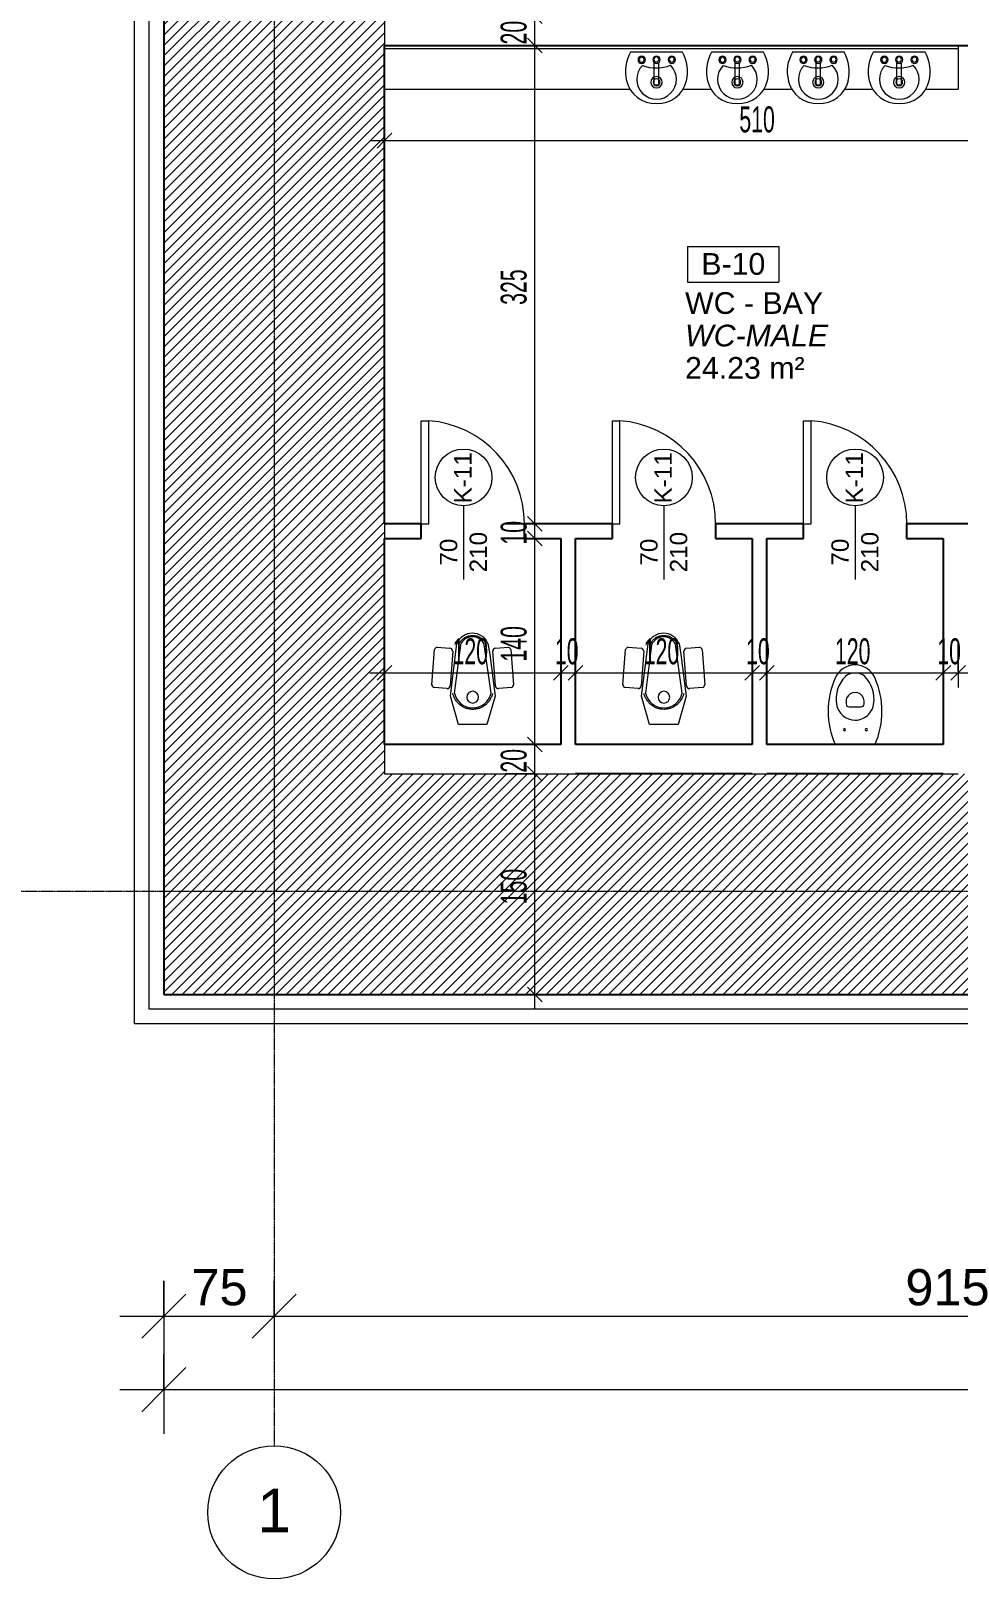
# Model space of a CAD drawing. Header units: centimetres. Extents: x -9345 to 11316, y -7197 to -3465.
# Drawn here: x -6902 to -6272, y -7098 to -6046 of the extents above; entities that cross this region are included whole.
import ezdxf

# ---------------------------------------------------------------- set-up
doc = ezdxf.new("R2010")
doc.units = ezdxf.units.CM
doc.linetypes.add('Grid Line 1_4_', pattern=[1.11125, 0.635, -0.15875, 0.15875, -0.15875])
doc.linetypes.add('Overhead', pattern=[0.396875, 0.238125, -0.15875])
for name, color, linetype, lineweight in [('A-ANNO-DIMS', 211, 'Continuous', 9), ('A-ANNO-DIMS-100', 211, 'Continuous', 9), ('A-AREA-IDEN', 2, 'Continuous', 9), ('A-DETL', 90, 'Continuous', 9), ('A-DOOR', 31, 'Continuous', 9), ('A-DOOR-IDEN', 31, 'Continuous', 9), ('A-FLOR-OVHD', 1, 'Overhead', 9), ('A-WALL', 113, 'Continuous', 9), ('A-WALL-PATT', 111, 'Continuous', 25), ('I-FURN', 30, 'Continuous', 9), ('P-SANR-FIXT', 6, 'Continuous', 9), ('S-GRID', 1, 'Continuous', 9), ('S-GRID-IDEN', 1, 'Continuous', 9)]:
    doc.layers.add(name, color=color, linetype=linetype, lineweight=lineweight)
doc.styles.add('Arial_1', font='arial.ttf', dxfattribs={"height": 29.505988})
doc.styles.add('Arial_2', font='arial.ttf', dxfattribs={"height": 14.752994})
doc.styles.add('Arial_4', font='arial.ttf', dxfattribs={"height": 24.588323})
doc.styles.add('Arial_5', font='arial.ttf', dxfattribs={"height": 11.802395})
doc.styles.add('Arial_I', font='ariali.ttf', dxfattribs={"height": 14.752994})
doc.styles.add('Swis721 LtCn BT_1', font='swisscl.ttf', dxfattribs={"width": 0.8, "height": 17.639445})
doc.dimstyles.new('IUAS_DIMENSION_AXIS', dxfattribs={"dimscale": 30.48, "dimtxt": 25, "dimasz": 0.984252, "dimexe": 0.984252, "dimexo": 0.0625, "dimgap": 0, "dimtad": 1, "dimdec": 0, "dimzin": 0, "dimdsep": 46, "dimtxsty": 'Arial_4', "dimblk1": 'OBLIQUE', "dimblk2": 'OBLIQUE', "dimsah": 1, "dimcen": 0.09, "dimdle": 0.984252, "dimazin": 0, "dimtfac": 1, "dimtdec": 4, "dimtix": 1, "dimtmove": 0, "dimatfit": 3, "dimfxl": 0.787402, "dimfxlon": 1, "dimtvp": 1, "dimtolj": 1, "dimtzin": 0, "dimarcsym": 2})
doc.dimstyles.new('IUAS_DIMENSION_INSIDE_100', dxfattribs={"dimscale": 30.48, "dimtxt": 18, "dimasz": 0.328084, "dimexe": 0.328084, "dimexo": 0.0625, "dimgap": 0, "dimtad": 1, "dimdec": 0, "dimdsep": 46, "dimtxsty": 'Swis721 LtCn BT_1', "dimblk1": 'OBLIQUE', "dimblk2": 'OBLIQUE', "dimsah": 1, "dimcen": 0.09, "dimdle": 0.328084, "dimazin": 0, "dimtfac": 1, "dimtdec": 4, "dimtix": 1, "dimtmove": 0, "dimatfit": 3, "dimfxl": 0.656168, "dimfxlon": 1, "dimtvp": 1, "dimtolj": 1, "dimtzin": 0, "dimarcsym": 2})
pattern_1 = [(45, (0, 0), (-3.535534, 3.535534), [])]

# ---------------------------------------------------------------- blocks, each defined once
blk = doc.blocks.new('Basins w Vanity Unit - Basins w Vanity Unit-1797817-_116_30 KONKORS KATI _ CONCOURSE LEVEL')
at = {"layer": 'I-FURN'}
for p, q in [((-71.4, -2), (318.6, -2)), ((318.6, 0), (318.6, -2)), ((318.6, -2), (318.6, -28)), ((-71.4, -29.5), (95.7, -29.5)), ((131.5, -29.5), (150.7, -29.5)), ((186.5, -29.5), (205.7, -29.5)), ((241.5, -29.5), (260.7, -29.5)), ((296.5, -29.5), (318.6, -29.5)), ((318.6, -28), (318.6, -29.5))]:
    blk.add_line(p, q, dxfattribs=at)
blk = doc.blocks.new('Sink - Cloakroom - 440 x 350mm-364857-_116_30 KONKORS KATI _ CONCOURSE LEVEL')
at = {"layer": 'P-SANR-FIXT'}
for p, q in [((17.7, 0), (-17.7, 0)), ((17.7, 0), (-17.7, 0)), ((-1.5, -21.5), (-1.5, -7.1)), ((1.5, -21.5), (1.5, -7.1))]:
    blk.add_line(p, q, dxfattribs=at)
for centre, radius, start, end in [((5.3, -13.1), 26.4, 150.3649, 193.6351), ((-5.3, -13.1), 26.4, 346.3649, 29.6351), ((5.3, -13.1), 26.4, 150.3649, 193.6351), ((0, -18.4), 13.5, 135.4629, 45.0556), ((-10.1, -5.1), 2.5, 0, 180), ((-10.1, -5.1), 2.5, 180, 0), ((-10.1, -5.1), 1.7, 360, 180), ((-10.1, -5.1), 1.7, 180, 360), ((-0.2, 16), 26.7, 249.1986, 291.3199), ((0, -5.1), 2.5, 0, 180), ((0, -5.1), 2.5, 180, 0), ((-0.1, -4.9), 1.68, 90, 270), ((-0.1, -4.9), 1.68, 270, 90), ((10.4, -5.1), 2.5, 360, 180), ((10.4, -5.1), 2.5, 180, 360), ((10.4, -5), 1.7, 360, 180), ((10.4, -5), 1.7, 180, 360), ((-5.3, -13.1), 26.4, 346.3649, 29.6351), ((-0.6, -14.5), 20.4, 193.6351, 271.6558), ((-0.6, -14.5), 20.4, 193.6351, 271.6558), ((0, -20.4), 3.86, 360, 180), ((0, -20.4), 3.86, 180, 360), ((0, -20.4), 2.35, 360, 180), ((0, -20.4), 2.35, 180, 0), ((0.6, -14.5), 20.4, 268.3442, 346.3649), ((0.6, -14.5), 20.4, 268.3442, 346.3649)]:
    blk.add_arc(centre, radius, start, end, dxfattribs=at)
blk.add_ellipse((0, -21.5), major_axis=(-1.5, 0), ratio=0.428525, start_param=0, end_param=3.141593, dxfattribs=at)
blk = doc.blocks.new('WC- Indian - IUAS_A_WETCORE_WC_ALATURKA-1799862-_116_30 KONKORS KATI _ CONCOURSE LEVEL')
at = {"layer": 'P-SANR-FIXT'}
for p, q in [((-24.3, 21.1), (-15.5, 20.4)), ((-24.3, 21.1), (-15.5, 20.4)), ((-8.4, 22.5), (-12.5, -10.2)), ((-11.6, 16), (-10.7, 23.5)), ((-11.6, 16), (-10.7, 23.5)), ((12.5, -10.2), (7.9, 23)), ((10.4, 23.5), (11.6, 16)), ((10.4, 23.5), (11.6, 16)), ((15.5, 20.4), (24.3, 21.1)), ((15.5, 20.4), (24.3, 21.1)), ((-27.8, -4.4), (-26, 19.5)), ((-27.8, -4.4), (-26, 19.5)), ((-13.6, 18.3), (-15.4, -5.1)), ((-13.6, 18.3), (-15.4, -5.1)), ((-15.2, -12.3), (-11.6, 16)), ((-15.2, -12.3), (-11.6, 16)), ((11.6, 16), (15.2, -12.3)), ((11.6, 16), (15.2, -12.3)), ((15.4, -5.1), (13.6, 18.3)), ((15.4, -5.1), (13.6, 18.3)), ((26, 19.5), (27.8, -4.4)), ((26, 19.5), (27.8, -4.4)), ((-17.5, -7), (-26.3, -6.3)), ((-17.5, -7), (-26.3, -6.3)), ((26.3, -6.3), (17.5, -7)), ((26.3, -6.3), (17.5, -7)), ((-9.7, -31.5), (-15.2, -12.3)), ((-9.7, -31.5), (-15.2, -12.3)), ((15.2, -12.3), (9.7, -31.5)), ((15.2, -12.3), (9.7, -31.5)), ((9.7, -31.5), (-9.7, -31.5)), ((9.7, -31.5), (-9.7, -31.5))]:
    blk.add_line(p, q, dxfattribs=at)
at = {"layer": 'P-SANR-FIXT', "flags": 128}
for points in [[(-9.4, 22.8), (-9.2, 23.1), (-9.1, 23.5), (-8.9, 23.8), (-8.7, 24.2), (-8.5, 24.5), (-8.3, 24.9), (-8, 25.2), (-7.8, 25.5), (-7.5, 25.8), (-7.2, 26.1), (-7, 26.4), (-6.7, 26.6), (-6.4, 26.9), (-6, 27.1), (-5.7, 27.3), (-5.4, 27.6), (-5, 27.8), (-4.7, 28), (-4.3, 28.1), (-4, 28.3), (-3.6, 28.4), (-3.2, 28.6), (-2.9, 28.7), (-2.5, 28.8), (-2.1, 28.9), (-1.7, 28.9), (-1.3, 29), (-0.9, 29), (-0.5, 29), (-0.3, 29.1)], [(-0.2, 29.1), (-0.2, 29.1), (-0.2, 29.1), (-0.2, 29.1), (-0.2, 29.1), (-0.2, 29.1), (-0.2, 29.1), (-0.1, 29.1), (-0.1, 29.1), (-0.1, 29.1), (-0.1, 29.1), (-0.1, 29.1), (-0.1, 29.1), (-0.1, 29.1), (-0.1, 29.1), (-0.1, 29.1), (-0.1, 29.1), (-0.1, 29.1), (-0.1, 29.1), (-0.1, 29.1), (-0.1, 29.1), (-0.1, 29.1), (-0.1, 29.1), (-0.1, 29.1), (-0.1, 29.1), (-0.1, 29.1), (-0.1, 29.1), (-0.1, 29.1), (-0.1, 29.1), (-0.1, 29.1), (-0.1, 29.1), (0, 29.1), (0, 29.1), (0, 29.1), (0, 29.1), (0, 29.1), (0, 29.1), (0, 29.1), (0, 29.1), (0, 29.1), (0, 29.1), (0, 29.1), (0, 29.1), (0, 29.1), (0, 29.1), (0, 29.1), (0, 29.1), (0.1, 29.1), (0.1, 29.1), (0.1, 29.1), (0.1, 29.1), (0.1, 29.1), (0.1, 29.1), (0.1, 29.1), (0.1, 29.1), (0.1, 29.1), (0.1, 29.1), (0.1, 29.1), (0.1, 29.1), (0.1, 29.1), (0.1, 29.1), (0.1, 29.1), (0.1, 29.1), (0.1, 29.1), (0.1, 29.1), (0.1, 29.1), (0.1, 29.1), (0.1, 29.1), (0.1, 29.1), (0.1, 29.1), (0.1, 29.1), (0.2, 29.1), (0.2, 29.1), (0.2, 29.1), (0.2, 29.1), (0.2, 29.1), (0.2, 29.1), (0.2, 29.1)], [(0.3, 29.1), (0.6, 29), (0.9, 29), (1.3, 29), (1.7, 28.9), (2.1, 28.9), (2.5, 28.8), (2.9, 28.7), (3.3, 28.6), (3.6, 28.4), (4, 28.3), (4.4, 28.1), (4.7, 27.9), (5.1, 27.7), (5.4, 27.5), (5.7, 27.3), (6.1, 27.1), (6.4, 26.9), (6.7, 26.6), (7, 26.3), (7.3, 26.1), (7.5, 25.8), (7.8, 25.5), (8, 25.2), (8.3, 24.8), (8.5, 24.5), (8.7, 24.2), (8.9, 23.8), (9.1, 23.5), (9.2, 23.1), (9.4, 22.8)], [(-0.2, -21.2), (-0.6, -21.2), (-1.1, -21.1), (-1.7, -21.1), (-2.2, -21), (-2.8, -20.9), (-3.3, -20.8), (-3.8, -20.6), (-4.4, -20.5), (-4.9, -20.3), (-5.4, -20.1), (-5.9, -19.9), (-6.4, -19.6), (-6.9, -19.3), (-7.4, -19.1), (-7.8, -18.8), (-8.3, -18.4), (-8.7, -18.1), (-9.1, -17.7), (-9.5, -17.4), (-9.9, -17), (-10.3, -16.6), (-10.7, -16.1), (-11, -15.7), (-11.3, -15.3), (-11.7, -14.8), (-11.9, -14.3), (-12.2, -13.9), (-12.5, -13.4), (-12.7, -12.9), (-12.9, -12.3), (-13.1, -11.8), (-13.3, -11.3), (-13.4, -10.8), (-13.5, -10.3)], [(13.5, -10.3), (13.4, -10.8), (13.3, -11.3), (13.1, -11.9), (12.9, -12.4), (12.7, -12.9), (12.4, -13.4), (12.2, -13.9), (11.9, -14.4), (11.6, -14.8), (11.3, -15.3), (11, -15.8), (10.6, -16.2), (10.3, -16.6), (9.9, -17), (9.5, -17.4), (9.1, -17.8), (8.7, -18.1), (8.2, -18.5), (7.8, -18.8), (7.3, -19.1), (6.8, -19.4), (6.3, -19.6), (5.9, -19.9), (5.3, -20.1), (4.8, -20.3), (4.3, -20.5), (3.8, -20.6), (3.2, -20.8), (2.7, -20.9), (2.2, -21), (1.6, -21.1), (1.1, -21.1), (0.5, -21.2), (0.2, -21.2)]]:
    blk.add_lwpolyline(points, dxfattribs=at)
at = {"layer": 'P-SANR-FIXT'}
for centre, radius, start, end in [((-24, 19), 2.05, 97.4299, 165.9086), ((-24, 19), 2.05, 97.4299, 165.9086), ((-0.2, 19.2), 11.4, 22.2273, 157.7727), ((-0.2, 19.2), 11.4, 22.2273, 157.7727), ((-0.2, 19.2), 8.9, 25.7198, 157.7727), ((24, 19), 2.05, 14.0914, 82.5701), ((24, 19), 2.05, 14.0914, 82.5701), ((-15.8, 18.3), 2.15, 0.849, 83.151), ((-15.8, 18.3), 2.15, 0.849, 83.151), ((15.8, 18.3), 2.15, 96.849, 179.151), ((15.8, 18.3), 2.15, 96.849, 179.151), ((-25.8, -4.3), 2.03, 181.618, 256.382), ((-25.8, -4.3), 2.03, 181.618, 256.382), ((-17.4, -5), 2, 265.9185, 356.0815), ((-17.4, -5), 2, 265.9185, 356.0815), ((0, -7.3), 12.8, 193.0433, 346.9567), ((0, -12.9), 4, 360, 180), ((17.4, -5), 2, 183.9185, 274.0815), ((17.4, -5), 2, 183.9185, 274.0815), ((25.8, -4.3), 2.03, 283.618, 358.382), ((25.8, -4.3), 2.03, 283.618, 358.382), ((0, -12.9), 4, 180, 360)]:
    blk.add_arc(centre, radius, start, end, dxfattribs=at)
blk = doc.blocks.new('M_Single-Flush1 - IUAS_A_DOOR_K11_700_2100-1799861-_116_30 KONKORS KATI _ CONCOURSE LEVEL')
at = {"layer": 'A-DOOR', "lineweight": 18}
for p, q in [((29.9, -5), (29.9, -75)), ((35, -5), (29.9, -5)), ((35, -5), (35, -75)), ((35, -75), (29.9, -75))]:
    blk.add_line(p, q, dxfattribs=at)
at = {"layer": 'A-DOOR'}
blk.add_arc((35, -5), 70.2, 180, 265.832, dxfattribs=at)
blk = doc.blocks.new('WC Combination _2_ - IUAS_A_WETCORE_WC_ALAFRANGA-686539-_116_30 KONKORS KATI _ CONCOURSE LEVEL')
at = {"layer": 'P-SANR-FIXT'}
for p, q in [((6.4, 39.6), (6.4, 37.5)), ((8.4, 35.5), (16.6, 35.5)), ((18.6, 37.5), (18.6, 39.6))]:
    blk.add_line(p, q, dxfattribs=at)
for centre, radius, start, end in [((12.6, 49), 15, 90.5311, 156.2031), ((12.4, 49), 15, 23.7969, 89.4689), ((50, 32.5), 55.8, 156.2031, 203.7969), ((21.6, 40.8), 22, 135.6026, 189.0939), ((11.7, 50.4), 8.16, 84.1645, 135.6026), ((13.3, 50.4), 8.16, 44.3974, 95.8355), ((3.4, 40.8), 22, 350.9061, 44.3974), ((-25, 32.5), 55.8, 336.2031, 23.7969), ((12.5, 39.1), 6.21, 22.5329, 157.4671), ((12.5, 39.3), 12.8, 189.0939, 270.0015), ((11.4, 39.6), 5, 157.4671, 180), ((8.4, 37.5), 2, 180, 270), ((16.6, 37.5), 2, 270, 360), ((13.6, 39.6), 5, 360, 22.5329), ((12.5, 39.3), 12.8, 317.5547, 350.9061), ((12.5, 39.3), 12.8, 269.9985, 317.5547), ((5.3, 20.1), 0.774, 360, 180), ((5.3, 20.1), 0.774, 180, 360), ((20.2, 20.1), 0.774, 0, 180), ((20.2, 20.1), 0.774, 180, 360)]:
    blk.add_arc(centre, radius, start, end, dxfattribs=at)
blk = doc.blocks.new('IUAS_A_ROOM_100S - No_İsmi_Alan-1315501-_116_30 KONKORS KATI _ CONCOURSE LEVEL')
at = {"layer": 'A-AREA-IDEN'}
for p, q in [((-0.101, 0.193), (-0.101, -0.051)), ((-0.101, 0.193), (0.519, 0.193)), ((0.519, 0.193), (0.519, -0.051)), ((-0.101, -0.051), (0.519, -0.051))]:
    blk.add_line(p, q, dxfattribs=at)
blk = doc.blocks.new('Grid - IUAS_A_GRID_HEAD_4_5MM-1313285-_116_30 KONKORS KATI _ CONCOURSE LEVEL')
at = {"layer": 'S-GRID-IDEN'}
blk.add_circle((0, 0), 0.452, dxfattribs=at)
blk = doc.blocks.new('DIMBLOCK1-_116_30 KONKORS KATI _ CONCOURSE LEVEL')
at = {"layer": 'A-ANNO-DIMS-100', "transparency": 16777216}
for p, q in [((-6662, -6461.8), (-6662, -6491.8)), ((-6662, -6481.8), (-6662, -6461.8)), ((-6542, -6461.8), (-6542, -6491.8)), ((-6542, -6481.8), (-6542, -6461.8)), ((-6672, -6481.8), (-6542, -6481.8)), ((-6662, -6481.8), (-6667, -6486.8)), ((-6662, -6481.8), (-6657, -6476.8)), ((-6542, -6481.8), (-6547, -6486.8)), ((-6542, -6481.8), (-6537, -6476.8))]:
    blk.add_line(p, q, dxfattribs=at)
at = {"layer": 'A-ANNO-DIMS-100', "color": 0, "transparency": 16777216, "insert": (-6615.7, -6458.4), "char_height": 17.64, "width": 32.914, "attachment_point": 1, "line_spacing_factor": 0.971848, "style": 'Swis721 LtCn BT_1'}
blk.add_mtext('120', dxfattribs=at)
blk = doc.blocks.new('_Oblique')
at = {"color": 0, "linetype": 'ByBlock', "lineweight": -2}
blk.add_line((-0.5, -0.5), (0.5, 0.5), dxfattribs=at)
blk = doc.blocks.new('DIMBLOCK2-_116_30 KONKORS KATI _ CONCOURSE LEVEL')
at = {"layer": 'A-ANNO-DIMS-100', "transparency": 16777216}
for p, q in [((-6542, -6461.8), (-6542, -6491.8)), ((-6542, -6481.8), (-6542, -6461.8)), ((-6532, -6461.8), (-6532, -6491.8)), ((-6532, -6481.8), (-6532, -6461.8)), ((-6542, -6481.8), (-6547, -6486.8)), ((-6542, -6481.8), (-6537, -6476.8)), ((-6542, -6481.8), (-6532, -6481.8)), ((-6532, -6481.8), (-6537, -6486.8)), ((-6532, -6481.8), (-6527, -6476.8))]:
    blk.add_line(p, q, dxfattribs=at)
at = {"layer": 'A-ANNO-DIMS-100', "color": 0, "transparency": 16777216, "insert": (-6546.1, -6458.4), "char_height": 17.64, "width": 21.943, "attachment_point": 1, "line_spacing_factor": 0.971848, "style": 'Swis721 LtCn BT_1'}
blk.add_mtext('10', dxfattribs=at)
blk = doc.blocks.new('DIMBLOCK3-_116_30 KONKORS KATI _ CONCOURSE LEVEL')
at = {"layer": 'A-ANNO-DIMS-100', "transparency": 16777216}
for p, q in [((-6532, -6461.8), (-6532, -6491.8)), ((-6532, -6481.8), (-6532, -6461.8)), ((-6412, -6461.8), (-6412, -6491.8)), ((-6412, -6481.8), (-6412, -6461.8)), ((-6532, -6481.8), (-6537, -6486.8)), ((-6532, -6481.8), (-6527, -6476.8)), ((-6532, -6481.8), (-6412, -6481.8)), ((-6412, -6481.8), (-6417, -6486.8)), ((-6412, -6481.8), (-6407, -6476.8))]:
    blk.add_line(p, q, dxfattribs=at)
at = {"layer": 'A-ANNO-DIMS-100', "color": 0, "transparency": 16777216, "insert": (-6485.7, -6458.4), "char_height": 17.64, "width": 32.914, "attachment_point": 1, "line_spacing_factor": 0.971848, "style": 'Swis721 LtCn BT_1'}
blk.add_mtext('120', dxfattribs=at)
blk = doc.blocks.new('DIMBLOCK4-_116_30 KONKORS KATI _ CONCOURSE LEVEL')
at = {"layer": 'A-ANNO-DIMS-100', "transparency": 16777216}
for p, q in [((-6412, -6461.8), (-6412, -6491.8)), ((-6412, -6481.8), (-6412, -6461.8)), ((-6402, -6461.8), (-6402, -6491.8)), ((-6402, -6481.8), (-6402, -6461.8)), ((-6412, -6481.8), (-6417, -6486.8)), ((-6412, -6481.8), (-6407, -6476.8)), ((-6412, -6481.8), (-6402, -6481.8)), ((-6402, -6481.8), (-6407, -6486.8)), ((-6402, -6481.8), (-6397, -6476.8))]:
    blk.add_line(p, q, dxfattribs=at)
at = {"layer": 'A-ANNO-DIMS-100', "color": 0, "transparency": 16777216, "insert": (-6416.1, -6458.4), "char_height": 17.64, "width": 21.943, "attachment_point": 1, "line_spacing_factor": 0.971848, "style": 'Swis721 LtCn BT_1'}
blk.add_mtext('10', dxfattribs=at)
blk = doc.blocks.new('DIMBLOCK5-_116_30 KONKORS KATI _ CONCOURSE LEVEL')
at = {"layer": 'A-ANNO-DIMS-100', "transparency": 16777216}
for p, q in [((-6402, -6461.8), (-6402, -6491.8)), ((-6402, -6481.8), (-6402, -6461.8)), ((-6282, -6461.8), (-6282, -6491.8)), ((-6282, -6481.8), (-6282, -6461.8)), ((-6402, -6481.8), (-6407, -6486.8)), ((-6402, -6481.8), (-6397, -6476.8)), ((-6402, -6481.8), (-6282, -6481.8)), ((-6282, -6481.8), (-6287, -6486.8)), ((-6282, -6481.8), (-6277, -6476.8))]:
    blk.add_line(p, q, dxfattribs=at)
at = {"layer": 'A-ANNO-DIMS-100', "color": 0, "transparency": 16777216, "insert": (-6355.7, -6458.4), "char_height": 17.64, "width": 32.914, "attachment_point": 1, "line_spacing_factor": 0.971848, "style": 'Swis721 LtCn BT_1'}
blk.add_mtext('120', dxfattribs=at)
blk = doc.blocks.new('DIMBLOCK6-_116_30 KONKORS KATI _ CONCOURSE LEVEL')
at = {"layer": 'A-ANNO-DIMS-100', "transparency": 16777216}
for p, q in [((-6282, -6461.8), (-6282, -6491.8)), ((-6282, -6481.8), (-6282, -6461.8)), ((-6272, -6461.8), (-6272, -6491.8)), ((-6272, -6481.8), (-6272, -6461.8)), ((-6282, -6481.8), (-6287, -6486.8)), ((-6282, -6481.8), (-6277, -6476.8)), ((-6282, -6481.8), (-6272, -6481.8)), ((-6272, -6481.8), (-6277, -6486.8)), ((-6272, -6481.8), (-6267, -6476.8))]:
    blk.add_line(p, q, dxfattribs=at)
at = {"layer": 'A-ANNO-DIMS-100', "color": 0, "transparency": 16777216, "insert": (-6286.1, -6458.4), "char_height": 17.64, "width": 21.943, "attachment_point": 1, "line_spacing_factor": 0.971848, "style": 'Swis721 LtCn BT_1'}
blk.add_mtext('10', dxfattribs=at)
blk = doc.blocks.new('DIMBLOCK7-_116_30 KONKORS KATI _ CONCOURSE LEVEL')
at = {"layer": 'A-ANNO-DIMS-100', "transparency": 16777216}
for p, q in [((-6272, -6461.8), (-6272, -6491.8)), ((-6272, -6481.8), (-6272, -6461.8)), ((-6152, -6461.8), (-6152, -6491.8)), ((-6152, -6481.8), (-6152, -6461.8)), ((-6272, -6481.8), (-6277, -6486.8)), ((-6272, -6481.8), (-6267, -6476.8)), ((-6272, -6481.8), (-6152, -6481.8)), ((-6152, -6481.8), (-6157, -6486.8)), ((-6152, -6481.8), (-6147, -6476.8))]:
    blk.add_line(p, q, dxfattribs=at)
at = {"layer": 'A-ANNO-DIMS-100', "color": 0, "transparency": 16777216, "insert": (-6225.7, -6458.4), "char_height": 17.64, "width": 32.914, "attachment_point": 1, "line_spacing_factor": 0.971848, "style": 'Swis721 LtCn BT_1'}
blk.add_mtext('120', dxfattribs=at)
blk = doc.blocks.new('DIMBLOCK24-_116_30 KONKORS KATI _ CONCOURSE LEVEL')
at = {"layer": 'A-ANNO-DIMS-100', "transparency": 16777216}
for p, q in [((-6579.7, -6550.5), (-6549.7, -6550.5)), ((-6559.7, -6550.5), (-6579.7, -6550.5)), ((-6559.7, -6550.5), (-6564.7, -6545.5)), ((-6559.7, -6710.5), (-6559.7, -6550.5)), ((-6559.7, -6550.5), (-6554.7, -6555.5)), ((-6579.7, -6700.5), (-6549.7, -6700.5)), ((-6559.7, -6700.5), (-6579.7, -6700.5)), ((-6559.7, -6700.5), (-6564.7, -6695.5)), ((-6559.7, -6700.5), (-6554.7, -6705.5))]:
    blk.add_line(p, q, dxfattribs=at)
at = {"layer": 'A-ANNO-DIMS-100', "color": 0, "transparency": 16777216, "insert": (-6583, -6639.2), "char_height": 17.64, "width": 32.914, "attachment_point": 1, "rotation": 90, "line_spacing_factor": 0.971848, "style": 'Swis721 LtCn BT_1'}
blk.add_mtext('150', dxfattribs=at)
blk = doc.blocks.new('DIMBLOCK25-_116_30 KONKORS KATI _ CONCOURSE LEVEL')
at = {"layer": 'A-ANNO-DIMS-100', "transparency": 16777216}
for p, q in [((-6579.7, -6530.5), (-6549.7, -6530.5)), ((-6559.7, -6530.5), (-6579.7, -6530.5)), ((-6559.7, -6530.5), (-6564.7, -6525.5)), ((-6559.7, -6550.5), (-6559.7, -6530.5)), ((-6559.7, -6530.5), (-6554.7, -6535.5)), ((-6579.7, -6550.5), (-6549.7, -6550.5)), ((-6559.7, -6550.5), (-6579.7, -6550.5)), ((-6559.7, -6550.5), (-6564.7, -6545.5)), ((-6559.7, -6550.5), (-6554.7, -6555.5))]:
    blk.add_line(p, q, dxfattribs=at)
at = {"layer": 'A-ANNO-DIMS-100', "color": 0, "transparency": 16777216, "insert": (-6583, -6549.7), "char_height": 17.64, "width": 21.943, "attachment_point": 1, "rotation": 90, "line_spacing_factor": 0.971848, "style": 'Swis721 LtCn BT_1'}
blk.add_mtext('20', dxfattribs=at)
blk = doc.blocks.new('DIMBLOCK26-_116_30 KONKORS KATI _ CONCOURSE LEVEL')
at = {"layer": 'A-ANNO-DIMS-100', "transparency": 16777216}
for p, q in [((-6559.7, -6390.5), (-6564.7, -6385.5)), ((-6579.7, -6390.5), (-6549.7, -6390.5)), ((-6559.7, -6390.5), (-6579.7, -6390.5)), ((-6559.7, -6530.5), (-6559.7, -6390.5)), ((-6559.7, -6390.5), (-6554.7, -6395.5)), ((-6579.7, -6530.5), (-6549.7, -6530.5)), ((-6559.7, -6530.5), (-6579.7, -6530.5)), ((-6559.7, -6530.5), (-6564.7, -6525.5)), ((-6559.7, -6530.5), (-6554.7, -6535.5))]:
    blk.add_line(p, q, dxfattribs=at)
at = {"layer": 'A-ANNO-DIMS-100', "color": 0, "transparency": 16777216, "insert": (-6583, -6474.2), "char_height": 17.64, "width": 32.914, "attachment_point": 1, "rotation": 90, "line_spacing_factor": 0.971848, "style": 'Swis721 LtCn BT_1'}
blk.add_mtext('140', dxfattribs=at)
blk = doc.blocks.new('DIMBLOCK27-_116_30 KONKORS KATI _ CONCOURSE LEVEL')
at = {"layer": 'A-ANNO-DIMS-100', "transparency": 16777216}
for p, q in [((-6559.7, -6380.5), (-6564.7, -6375.5)), ((-6579.7, -6380.5), (-6549.7, -6380.5)), ((-6559.7, -6380.5), (-6579.7, -6380.5)), ((-6559.7, -6390.5), (-6564.7, -6385.5)), ((-6559.7, -6390.5), (-6559.7, -6380.5)), ((-6559.7, -6380.5), (-6554.7, -6385.5)), ((-6579.7, -6390.5), (-6549.7, -6390.5)), ((-6559.7, -6390.5), (-6579.7, -6390.5)), ((-6559.7, -6390.5), (-6554.7, -6395.5))]:
    blk.add_line(p, q, dxfattribs=at)
at = {"layer": 'A-ANNO-DIMS-100', "color": 0, "transparency": 16777216, "insert": (-6583, -6394.7), "char_height": 17.64, "width": 21.943, "attachment_point": 1, "rotation": 90, "line_spacing_factor": 0.971848, "style": 'Swis721 LtCn BT_1'}
blk.add_mtext('10', dxfattribs=at)
blk = doc.blocks.new('DIMBLOCK28-_116_30 KONKORS KATI _ CONCOURSE LEVEL')
at = {"layer": 'A-ANNO-DIMS-100', "transparency": 16777216}
for p, q in [((-6559.7, -6055.5), (-6564.7, -6050.5)), ((-6579.7, -6055.5), (-6549.7, -6055.5)), ((-6559.7, -6055.5), (-6579.7, -6055.5)), ((-6559.7, -6380.5), (-6559.7, -6055.5)), ((-6559.7, -6055.5), (-6554.7, -6060.5)), ((-6559.7, -6380.5), (-6564.7, -6375.5)), ((-6579.7, -6380.5), (-6549.7, -6380.5)), ((-6559.7, -6380.5), (-6579.7, -6380.5)), ((-6559.7, -6380.5), (-6554.7, -6385.5))]:
    blk.add_line(p, q, dxfattribs=at)
at = {"layer": 'A-ANNO-DIMS-100', "color": 0, "transparency": 16777216, "insert": (-6583, -6231.7), "char_height": 17.64, "width": 32.914, "attachment_point": 1, "rotation": 90, "line_spacing_factor": 0.971848, "style": 'Swis721 LtCn BT_1'}
blk.add_mtext('325', dxfattribs=at)
blk = doc.blocks.new('DIMBLOCK29-_116_30 KONKORS KATI _ CONCOURSE LEVEL')
at = {"layer": 'A-ANNO-DIMS-100', "transparency": 16777216}
for p, q in [((-6579.7, -6035.5), (-6549.7, -6035.5)), ((-6559.7, -6035.5), (-6579.7, -6035.5)), ((-6559.7, -6035.5), (-6564.7, -6030.5)), ((-6559.7, -6055.5), (-6559.7, -6035.5)), ((-6559.7, -6035.5), (-6554.7, -6040.5)), ((-6559.7, -6055.5), (-6564.7, -6050.5)), ((-6579.7, -6055.5), (-6549.7, -6055.5)), ((-6559.7, -6055.5), (-6579.7, -6055.5)), ((-6559.7, -6055.5), (-6554.7, -6060.5))]:
    blk.add_line(p, q, dxfattribs=at)
at = {"layer": 'A-ANNO-DIMS-100', "color": 0, "transparency": 16777216, "insert": (-6583, -6054.7), "char_height": 17.64, "width": 21.943, "attachment_point": 1, "rotation": 90, "line_spacing_factor": 0.971848, "style": 'Swis721 LtCn BT_1'}
blk.add_mtext('20', dxfattribs=at)
blk = doc.blocks.new('DIMBLOCK101-_116_30 KONKORS KATI _ CONCOURSE LEVEL')
at = {"layer": 'A-ANNO-DIMS-100', "transparency": 16777216}
for p, q in [((-6662, -6100.1), (-6662, -6130.1)), ((-6662, -6120.1), (-6662, -6100.1)), ((-6152, -6100.1), (-6152, -6130.1)), ((-6152, -6120.1), (-6152, -6100.1)), ((-6672, -6120.1), (-6152, -6120.1)), ((-6662, -6120.1), (-6667, -6125.1)), ((-6662, -6120.1), (-6657, -6115.1)), ((-6152, -6120.1), (-6157, -6125.1)), ((-6152, -6120.1), (-6147, -6115.1))]:
    blk.add_line(p, q, dxfattribs=at)
at = {"layer": 'A-ANNO-DIMS-100', "color": 0, "transparency": 16777216, "insert": (-6420.7, -6096.8), "char_height": 17.64, "width": 32.914, "attachment_point": 1, "line_spacing_factor": 0.971848, "style": 'Swis721 LtCn BT_1'}
blk.add_mtext('510', dxfattribs=at)
blk = doc.blocks.new('DIMBLOCK244-_116_30 KONKORS KATI _ CONCOURSE LEVEL')
at = {"layer": 'A-ANNO-DIMS-100', "transparency": 16777216}
for p, q in [((-6812, -6945.1), (-6812, -6999.1)), ((-6812, -6969.1), (-6812, -6945.1)), ((-662, -6945.1), (-662, -6999.1)), ((-662, -6969.1), (-662, -6945.1)), ((-6812, -6969.1), (-6797, -6954.1)), ((-662, -6969.1), (-647, -6954.1)), ((-6842, -6969.1), (-632, -6969.1)), ((-6812, -6969.1), (-6827, -6984.1)), ((-662, -6969.1), (-677, -6984.1))]:
    blk.add_line(p, q, dxfattribs=at)
at = {"layer": 'A-ANNO-DIMS-100', "color": 0, "transparency": 16777216, "insert": (-3774.7, -6937.2), "char_height": 24.59, "width": 90.462, "attachment_point": 1, "line_spacing_factor": 0.938532, "style": 'Arial_4'}
blk.add_mtext('6150', dxfattribs=at)
blk = doc.blocks.new('DIMBLOCK256-_116_30 KONKORS KATI _ CONCOURSE LEVEL')
at = {"layer": 'A-ANNO-DIMS-100', "transparency": 16777216}
for p, q in [((-6812, -6895.1), (-6812, -6949.1)), ((-6812, -6919.1), (-6812, -6895.1)), ((-6737, -6895.1), (-6737, -6949.1)), ((-6737, -6919.1), (-6737, -6895.1)), ((-6812, -6919.1), (-6797, -6904.1)), ((-6737, -6919.1), (-6722, -6904.1)), ((-6842, -6919.1), (-6737, -6919.1)), ((-6812, -6919.1), (-6827, -6934.1)), ((-6737, -6919.1), (-6752, -6934.1))]:
    blk.add_line(p, q, dxfattribs=at)
at = {"layer": 'A-ANNO-DIMS-100', "color": 0, "transparency": 16777216, "insert": (-6793.3, -6887.2), "char_height": 24.59, "width": 45.231, "attachment_point": 1, "line_spacing_factor": 0.938532, "style": 'Arial_4'}
blk.add_mtext('75', dxfattribs=at)
blk = doc.blocks.new('DIMBLOCK257-_116_30 KONKORS KATI _ CONCOURSE LEVEL')
at = {"layer": 'A-ANNO-DIMS-100', "transparency": 16777216}
for p, q in [((-6737, -6895.1), (-6737, -6949.1)), ((-6737, -6919.1), (-6737, -6895.1)), ((-5822, -6895.1), (-5822, -6949.1)), ((-5822, -6919.1), (-5822, -6895.1)), ((-6737, -6919.1), (-6722, -6904.1)), ((-5822, -6919.1), (-5807, -6904.1)), ((-6737, -6919.1), (-6752, -6934.1)), ((-6737, -6919.1), (-5822, -6919.1)), ((-5822, -6919.1), (-5837, -6934.1))]:
    blk.add_line(p, q, dxfattribs=at)
at = {"layer": 'A-ANNO-DIMS-100', "color": 0, "transparency": 16777216, "insert": (-6307.8, -6887.2), "char_height": 24.59, "width": 67.846, "attachment_point": 1, "line_spacing_factor": 0.938532, "style": 'Arial_4'}
blk.add_mtext('915', dxfattribs=at)
blk = doc.blocks.new('C_2mm - TR_Kapi_pozu_04_saga_uste_2mm-519964-_116_30 KONKORS KATI _ CONCOURSE LEVEL')
at = {"layer": 'A-DOOR-IDEN'}
blk.add_line((0.315, 0), (-0.185, 0), dxfattribs=at)
blk.add_circle((0.508, 0), 0.193, dxfattribs=at)

msp = doc.modelspace()

# ---------------------------------------------------------------- hatches: boundary and pattern name
at = {"layer": 'A-WALL-PATT', "lineweight": 9}
h = msp.add_hatch(dxfattribs=at)
h.set_pattern_fill('FP_1', color=256, style=0, pattern_type=2)
h.set_pattern_definition(pattern_1)
h.paths.add_polyline_path([(-6745.7, -6550.5), (-6662, -6550.5), (-6662, -4815.4), (-6812, -4815.4), (-6812, -6550.5)], flags=0)
h.paths.add_polyline_path([(-6662, -4165.3), (-6662, -4140.5), (-6812, -4140.5), (-6812, -4165.3), (-6745.7, -4165.3)], flags=0)
h = msp.add_hatch(dxfattribs=at)
h.set_pattern_fill('FP_1', color=256, style=0, pattern_type=2)
h.set_pattern_definition(pattern_1)
h.paths.add_polyline_path([(-6812, -6700.5), (-662, -6700.5), (-662, -6550.5), (-4958, -6550.5), (-5028, -6551), (-5028, -6550.5), (-6812, -6550.5), (-6812, -6691.6)], flags=0)

# ---------------------------------------------------------------- linework, layer by layer
at = {"layer": 'A-DETL'}
for p, q in [((-6832, -6720.5), (-6832, -4881.5)), ((-642, -6720.5), (-6832, -6720.5))]:
    msp.add_line(p, q, dxfattribs=at)
at = {"layer": 'A-FLOR-OVHD'}
for p, q in [((-6822, -6710.5), (-6822, -4871.5)), ((-652, -6710.5), (-6822, -6710.5))]:
    msp.add_line(p, q, dxfattribs=at)
at = {"layer": 'A-WALL', "lineweight": 25}
for p, q in [((-6812, -4815.4), (-6812, -6700.5)), ((-6662, -6380.5), (-6662, -6055.5)), ((-6662, -6055.5), (-6152, -6055.5)), ((-6637, -6380.5), (-6662, -6380.5)), ((-6637, -6390.5), (-6637, -6380.5)), ((-6507, -6380.5), (-6567, -6380.5)), ((-6567, -6380.5), (-6567, -6390.5)), ((-6507, -6390.5), (-6507, -6380.5)), ((-6377, -6380.5), (-6437, -6380.5)), ((-6437, -6380.5), (-6437, -6390.5)), ((-6377, -6390.5), (-6377, -6380.5)), ((-6247, -6380.5), (-6307, -6380.5)), ((-6307, -6380.5), (-6307, -6390.5)), ((-6662, -6530.5), (-6662, -6390.5)), ((-6662, -6390.5), (-6637, -6390.5)), ((-6567, -6390.5), (-6542, -6390.5)), ((-6542, -6390.5), (-6542, -6530.5)), ((-6532, -6530.5), (-6532, -6390.5)), ((-6532, -6390.5), (-6507, -6390.5)), ((-6437, -6390.5), (-6412, -6390.5)), ((-6412, -6390.5), (-6412, -6530.5)), ((-6402, -6530.5), (-6402, -6390.5)), ((-6402, -6390.5), (-6377, -6390.5)), ((-6307, -6390.5), (-6282, -6390.5)), ((-6282, -6390.5), (-6282, -6530.5)), ((-6542, -6530.5), (-6662, -6530.5)), ((-6412, -6530.5), (-6532, -6530.5)), ((-6282, -6530.5), (-6402, -6530.5)), ((-6412, -6550.5), (-6532, -6550.5)), ((-6282, -6550.5), (-6402, -6550.5)), ((-6812, -6700.5), (-662, -6700.5))]:
    msp.add_line(p, q, dxfattribs=at)
at = {"layer": 'A-WALL'}
for p, q in [((-6662, -6035.5), (-6662, -6055.5)), ((-6662, -6380.5), (-6662, -6390.5)), ((-6662, -6530.5), (-6662, -6550.5)), ((-6662, -6550.5), (-6532, -6550.5)), ((-6412, -6550.5), (-6402, -6550.5)), ((-6282, -6550.5), (-6272, -6550.5))]:
    msp.add_line(p, q, dxfattribs=at)
at = {"layer": 'S-GRID', "linetype": 'Grid Line 1_4_'}
for p, q in [((-6737, -3567.1), (-6737, -7007.4)), ((1078.2, -6630.5), (-8251.7, -6630.5))]:
    msp.add_line(p, q, dxfattribs=at)

# ---------------------------------------------------------------- block references
at = {"layer": 'A-AREA-IDEN', "xscale": 99.99999999999994, "yscale": 99.99999999999994, "zscale": 99.99999999999994}
msp.add_blockref('IUAS_A_ROOM_100S - No_İsmi_Alan-1315501-_116_30 KONKORS KATI _ CONCOURSE LEVEL', (-6445.8, -6211.3), dxfattribs=at)
at = {"layer": 'A-DOOR', "rotation": 180}
for p in [(-6602, -6385.5), (-6472, -6385.5), (-6342, -6385.5)]:
    msp.add_blockref('M_Single-Flush1 - IUAS_A_DOOR_K11_700_2100-1799861-_116_30 KONKORS KATI _ CONCOURSE LEVEL', p, dxfattribs=at)
at = {"layer": 'A-DOOR-IDEN', "xscale": 99.99999999999994, "yscale": 99.99999999999994, "zscale": 99.99999999999994, "rotation": 89.99999999999991}
for p in [(-6608.2, -6399.8), (-6472, -6399.8), (-6342, -6399.8)]:
    msp.add_blockref('C_2mm - TR_Kapi_pozu_04_saga_uste_2mm-519964-_116_30 KONKORS KATI _ CONCOURSE LEVEL', p, dxfattribs=at)
at = {"layer": 'I-FURN'}
msp.add_blockref('Basins w Vanity Unit - Basins w Vanity Unit-1797817-_116_30 KONKORS KATI _ CONCOURSE LEVEL', (-6590.6, -6055.5), dxfattribs=at)
at = {"layer": 'P-SANR-FIXT'}
for name, p in [('Sink - Cloakroom - 440 x 350mm-364857-_116_30 KONKORS KATI _ CONCOURSE LEVEL', (-6477, -6060)), ('Sink - Cloakroom - 440 x 350mm-364857-_116_30 KONKORS KATI _ CONCOURSE LEVEL', (-6422, -6060)), ('Sink - Cloakroom - 440 x 350mm-364857-_116_30 KONKORS KATI _ CONCOURSE LEVEL', (-6367, -6060)), ('Sink - Cloakroom - 440 x 350mm-364857-_116_30 KONKORS KATI _ CONCOURSE LEVEL', (-6312, -6060)), ('WC- Indian - IUAS_A_WETCORE_WC_ALATURKA-1799862-_116_30 KONKORS KATI _ CONCOURSE LEVEL', (-6602, -6485.5)), ('WC- Indian - IUAS_A_WETCORE_WC_ALATURKA-1799862-_116_30 KONKORS KATI _ CONCOURSE LEVEL', (-6472, -6485.5)), ('WC Combination _2_ - IUAS_A_WETCORE_WC_ALAFRANGA-686539-_116_30 KONKORS KATI _ CONCOURSE LEVEL', (-6354.5, -6540.5))]:
    msp.add_blockref(name, p, dxfattribs=at)
at = {"layer": 'S-GRID-IDEN', "xscale": 99.99999999999996, "yscale": 99.99999999999996, "zscale": 99.99999999999996, "rotation": 180}
msp.add_blockref('Grid - IUAS_A_GRID_HEAD_4_5MM-1313285-_116_30 KONKORS KATI _ CONCOURSE LEVEL', (-6737, -7052.6), dxfattribs=at)

# ---------------------------------------------------------------- texts
at = {"layer": 'A-AREA-IDEN', "char_height": 14.75, "line_spacing_factor": 0.938532}
for s, insert, width, attachment_point, style in [('B-10', (-6424.8, -6196.5), 51.84, 2, 'Arial_2'), ('WC - BAY', (-6457.6, -6223.1), 111.24, 1, 'Arial_2'), ('WC-MALE', (-6457.6, -6245.2), 116.28, 1, 'Arial_I'), ('24.23 m²', (-6457.6, -6267.2), 96.84, 1, 'Arial_2')]:
    msp.add_mtext(s, dxfattribs=dict(at, insert=insert, width=width, attachment_point=attachment_point, style=style))
at = {"layer": 'A-DOOR-IDEN', "char_height": 11.8, "attachment_point": 2, "rotation": 90, "line_spacing_factor": 0.938532, "style": 'Arial_5'}
for s, insert, width in [('K-11', (-6614.6, -6349.3), 41.472), ('K-11', (-6478.4, -6349.3), 41.472), ('K-11', (-6348.4, -6349.3), 41.472), ('210', (-6604.1, -6399.8), 32.832), ('210', (-6467.9, -6399.8), 32.832), ('210', (-6337.9, -6399.8), 32.832), ('70', (-6624.3, -6399.8), 21.888), ('70', (-6488.1, -6399.8), 21.888), ('70', (-6358.1, -6399.8), 21.888)]:
    msp.add_mtext(s, dxfattribs=dict(at, insert=insert, width=width))

# ---------------------------------------------------------------- dimensions: what is measured, and where the dimension line sits
at = {"layer": 'A-ANNO-DIMS'}
for base, p1, p2, angle, dimstyle, override, picture, middle in [((-6559.7, -6035.5), (-6579.7, -6055.5), (-6579.7, -6035.5), 90, 'IUAS_DIMENSION_INSIDE_100', {"dimpost": '<>', "dimfxl": 20}, 'DIMBLOCK29-_116_30 KONKORS KATI _ CONCOURSE LEVEL', (-6568.7, -6045.5)), ((-6559.7, -6055.5), (-6579.7, -6380.5), (-6579.7, -6055.5), 90, 'IUAS_DIMENSION_INSIDE_100', {"dimpost": '<>', "dimfxl": 325}, 'DIMBLOCK28-_116_30 KONKORS KATI _ CONCOURSE LEVEL', (-6568.7, -6218)), ((-6559.7, -6380.5), (-6579.7, -6390.5), (-6579.7, -6380.5), 90, 'IUAS_DIMENSION_INSIDE_100', {"dimpost": '<>', "dimfxl": 10}, 'DIMBLOCK27-_116_30 KONKORS KATI _ CONCOURSE LEVEL', (-6568.7, -6385.5)), ((-6559.7, -6390.5), (-6579.7, -6530.5), (-6579.7, -6390.5), 90, 'IUAS_DIMENSION_INSIDE_100', {"dimpost": '<>', "dimfxl": 140}, 'DIMBLOCK26-_116_30 KONKORS KATI _ CONCOURSE LEVEL', (-6568.7, -6460.5)), ((-6412, -6481.8), (-6532, -6461.8), (-6412, -6461.8), 0, 'IUAS_DIMENSION_INSIDE_100', {"dimpost": '<>', "dimfxl": 120}, 'DIMBLOCK3-_116_30 KONKORS KATI _ CONCOURSE LEVEL', (-6472, -6472.7)), ((-6272, -6481.8), (-6282, -6461.8), (-6272, -6461.8), 0, 'IUAS_DIMENSION_INSIDE_100', {"dimpost": '<>', "dimfxl": 10}, 'DIMBLOCK6-_116_30 KONKORS KATI _ CONCOURSE LEVEL', (-6277, -6472.7)), ((-6559.7, -6530.5), (-6579.7, -6550.5), (-6579.7, -6530.5), 90, 'IUAS_DIMENSION_INSIDE_100', {"dimpost": '<>', "dimfxl": 20}, 'DIMBLOCK25-_116_30 KONKORS KATI _ CONCOURSE LEVEL', (-6568.7, -6540.5)), ((-6559.7, -6550.5), (-6579.7, -6700.5), (-6579.7, -6550.5), 90, 'IUAS_DIMENSION_INSIDE_100', {"dimpost": '<>', "dimfxl": 150}, 'DIMBLOCK24-_116_30 KONKORS KATI _ CONCOURSE LEVEL', (-6568.7, -6625.5)), ((-662, -6969.1), (-6812, -6945.1), (-662, -6945.1), 0, 'IUAS_DIMENSION_AXIS', {"dimpost": '<>', "dimfxl": 6150}, 'DIMBLOCK244-_116_30 KONKORS KATI _ CONCOURSE LEVEL', (-3737, -6956.5))]:
    dim = msp.add_linear_dim(base=base, p1=p1, p2=p2, angle=angle, dimstyle=dimstyle, override=override, dxfattribs=at)
    dim.commit()
    dim.dimension.update_dxf_attribs({"geometry": picture, "text_midpoint": middle})
for base, p1, p2, dimstyle, override, picture, middle in [((-6152, -6120.1), (-6662, -6100.1), (-6152, -6100.1), 'IUAS_DIMENSION_INSIDE_100', {"dimpost": '<>', "dimfxl": 510}, 'DIMBLOCK101-_116_30 KONKORS KATI _ CONCOURSE LEVEL', (-6407, -6111.1)), ((-6542, -6481.8), (-6662, -6461.8), (-6542, -6461.8), 'IUAS_DIMENSION_INSIDE_100', {"dimpost": '<>', "dimfxl": 120}, 'DIMBLOCK1-_116_30 KONKORS KATI _ CONCOURSE LEVEL', (-6602, -6472.7)), ((-6532, -6481.8), (-6542, -6461.8), (-6532, -6461.8), 'IUAS_DIMENSION_INSIDE_100', {"dimpost": '<>', "dimfxl": 10}, 'DIMBLOCK2-_116_30 KONKORS KATI _ CONCOURSE LEVEL', (-6537, -6472.7)), ((-6402, -6481.8), (-6412, -6461.8), (-6402, -6461.8), 'IUAS_DIMENSION_INSIDE_100', {"dimpost": '<>', "dimfxl": 10}, 'DIMBLOCK4-_116_30 KONKORS KATI _ CONCOURSE LEVEL', (-6407, -6472.7)), ((-6282, -6481.8), (-6402, -6461.8), (-6282, -6461.8), 'IUAS_DIMENSION_INSIDE_100', {"dimpost": '<>', "dimfxl": 120}, 'DIMBLOCK5-_116_30 KONKORS KATI _ CONCOURSE LEVEL', (-6342, -6472.7)), ((-6152, -6481.8), (-6272, -6461.8), (-6152, -6461.8), 'IUAS_DIMENSION_INSIDE_100', {"dimpost": '<>', "dimfxl": 120}, 'DIMBLOCK7-_116_30 KONKORS KATI _ CONCOURSE LEVEL', (-6212, -6472.7)), ((-6737, -6919.1), (-6812, -6895.1), (-6737, -6895.1), 'IUAS_DIMENSION_AXIS', {"dimpost": '<>', "dimfxl": 75}, 'DIMBLOCK256-_116_30 KONKORS KATI _ CONCOURSE LEVEL', (-6774.5, -6906.6)), ((-5822, -6919.1), (-6737, -6895.1), (-5822, -6895.1), 'IUAS_DIMENSION_AXIS', {"dimpost": '<>', "dimfxl": 915}, 'DIMBLOCK257-_116_30 KONKORS KATI _ CONCOURSE LEVEL', (-6279.5, -6906.5))]:
    dim = msp.add_linear_dim(base=base, p1=p1, p2=p2, dimstyle=dimstyle, override=override, dxfattribs=at)
    dim.commit()
    dim.dimension.update_dxf_attribs({"geometry": picture, "text_midpoint": middle})

# ---------------------------------------------------------------- next in the draw order: texts
at = {"layer": 'S-GRID-IDEN', "insert": (-6737, -7036.5), "char_height": 29.506, "width": 27.36, "attachment_point": 2, "line_spacing_factor": 0.938532, "style": 'Arial_1', "bg_fill": 3, "box_fill_scale": 1.25, "bg_fill_color": 0, "bg_fill_transparency": 0}
msp.add_mtext('\\fArial|b0|i0|c162|p34|;1', dxfattribs=at)

doc.saveas('drawing.dxf')
